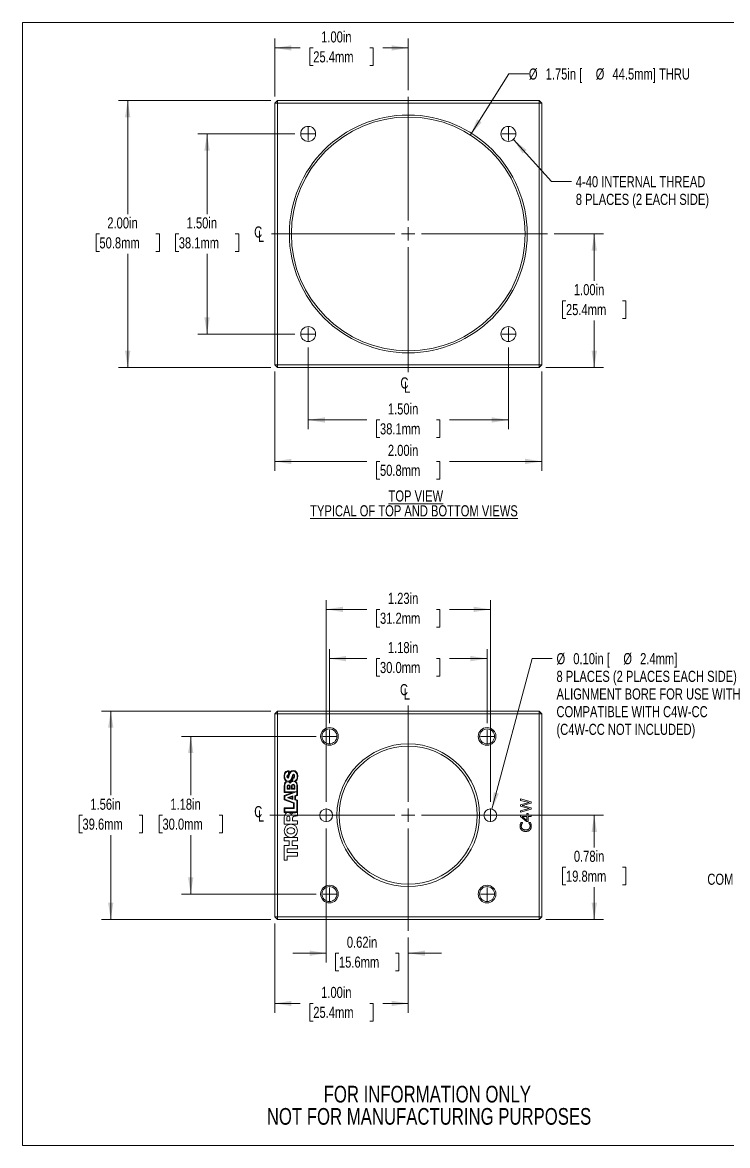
# Model space of a CAD drawing. Header units: inches. Extents: x 0.1 to 10.9, y 0 to 8.5.
# Drawn here: x 0.06 to 5.35, y 0.04 to 8.45 of the extents above; entities that cross this region are included whole.
import ezdxf

# ---------------------------------------------------------------- set-up
doc = ezdxf.new("R2010")
doc.units = ezdxf.units.IN
doc.header["$MEASUREMENT"] = 0
doc.styles.add('SLDTEXTSTYLE0', font='TXT', dxfattribs={"width": 0.75})
doc.dimstyles.new('SLDDIMSTYLE0', dxfattribs={"dimtxt": 0.083333, "dimasz": 0.125, "dimexe": 0, "dimexo": 0.0625, "dimgap": 0.020833, "dimtad": 0, "dimtih": 1, "dimtoh": 1, "dimrnd": 1e-09, "dimzin": 12, "dimdsep": 46, "dimtxsty": 'SLDTEXTSTYLE0', "dimsah": 1, "dimcen": 0.09, "dimadec": 0, "dimazin": 3, "dimtfac": 1, "dimtofl": 0, "dimtmove": 0, "dimatfit": 3, "dimfxl": 1, "dimfrac": 2, "dimtolj": 1, "dimtzin": 12, "dimarcsym": 0})
doc.dimstyles.new('SLDDIMSTYLE1', dxfattribs={"dimtxt": 0.083333, "dimasz": 0.125, "dimexe": 0, "dimexo": 0.0625, "dimgap": 0.020833, "dimtad": 0, "dimtih": 1, "dimtoh": 1, "dimrnd": 1e-09, "dimzin": 4, "dimdsep": 46, "dimtxsty": 'SLDTEXTSTYLE0', "dimsah": 1, "dimcen": 0.09, "dimadec": 0, "dimazin": 1, "dimtfac": 1, "dimtofl": 0, "dimtmove": 0, "dimatfit": 3, "dimfxl": 1, "dimfrac": 2, "dimtolj": 1, "dimtzin": 12, "dimarcsym": 0})
doc.dimstyles.new('SLDDIMSTYLE2', dxfattribs={"dimtxt": 0.083333, "dimasz": 0.125, "dimexe": 0, "dimexo": 0.0625, "dimgap": 0.020833, "dimtad": 0, "dimtih": 1, "dimtoh": 1, "dimrnd": 1e-09, "dimdsep": 46, "dimtxsty": 'SLDTEXTSTYLE0', "dimsah": 1, "dimcen": 0.09, "dimadec": 0, "dimazin": 2, "dimtfac": 1, "dimtmove": 0, "dimatfit": 0, "dimfxl": 1, "dimfrac": 2, "dimtolj": 1, "dimtzin": 12, "dimarcsym": 0})
doc.dimstyles.new('SLDDIMSTYLE3', dxfattribs={"dimtxt": 0.083333, "dimasz": 0.125, "dimexe": 0, "dimexo": 0.0625, "dimgap": 0.020833, "dimtad": 0, "dimtih": 1, "dimtoh": 1, "dimrnd": 1e-09, "dimdsep": 46, "dimtxsty": 'SLDTEXTSTYLE0', "dimsah": 1, "dimcen": 0.09, "dimadec": 0, "dimazin": 2, "dimtfac": 1, "dimtofl": 0, "dimtmove": 0, "dimatfit": 3, "dimfxl": 1, "dimfrac": 2, "dimtolj": 1, "dimtzin": 12, "dimarcsym": 0})
doc.dimstyles.new('SLDDIMSTYLE4', dxfattribs={"dimtxt": 0.083333, "dimasz": 0.125, "dimexe": 0, "dimexo": 0.0625, "dimgap": 0.020833, "dimtad": 0, "dimtih": 1, "dimtoh": 1, "dimrnd": 1e-09, "dimzin": 12, "dimdsep": 46, "dimtxsty": 'SLDTEXTSTYLE0', "dimsah": 1, "dimcen": 0, "dimadec": 0, "dimazin": 3, "dimtfac": 1, "dimtofl": 0, "dimtmove": 0, "dimatfit": 3, "dimfxl": 1, "dimfrac": 2, "dimtolj": 1, "dimtzin": 12, "dimarcsym": 0})
doc.dimstyles.new('SLDDIMSTYLE5', dxfattribs={"dimtxt": 0.083333, "dimasz": 0.125, "dimexe": 0, "dimexo": 0.0625, "dimgap": 0.020833, "dimtad": 0, "dimtih": 1, "dimtoh": 1, "dimrnd": 1e-09, "dimzin": 12, "dimdsep": 46, "dimtxsty": 'SLDTEXTSTYLE0', "dimsah": 1, "dimcen": 0, "dimadec": 0, "dimazin": 3, "dimtfac": 1, "dimtofl": 0, "dimtmove": 0, "dimatfit": 3, "dimfxl": 1, "dimfrac": 2, "dimtolj": 1, "dimtzin": 12, "dimarcsym": 0})

# ---------------------------------------------------------------- blocks, each defined once
blk = doc.blocks.new('SW_NOTE_0')
at = {"color": 0, "linetype": 'Continuous', "lineweight": 0, "attachment_point": 2, "style": 'SLDTEXTSTYLE0'}
for s, insert, char_height in [('\\LTOP VIEW', (0.3125, 0.1074), 0.08333), ('\\LTYPICAL OF TOP AND BOTTOM VIEWS', (0.2985, -0.0037), 0.083333)]:
    blk.add_mtext(s, dxfattribs=dict(at, insert=insert, char_height=char_height))
blk = doc.blocks.new('SW_SYMBOL_MOD_CL')
at = {"color": 0, "linetype": 'Continuous', "lineweight": 0, "char_height": 30.8, "attachment_point": 5, "style": 'SLDTEXTSTYLE0'}
for s, insert in [('C', (15.7, 23.6)), ('L', (23.6, 11.8))]:
    blk.add_mtext(s, dxfattribs=dict(at, insert=insert))
blk = doc.blocks.new('SW_NOTE_0_3')
at = {"color": 0, "linetype": 'Continuous', "lineweight": 0, "char_height": 0.125, "attachment_point": 2, "style": 'SLDTEXTSTYLE0'}
for s, insert in [('FOR INFORMATION ONLY', (0.9863, 0.1611)), ('NOT FOR MANUFACTURING PURPOSES', (0.9991, -0.0055))]:
    blk.add_mtext(s, dxfattribs=dict(at, insert=insert))
blk = doc.blocks.new('_D')
at = {"color": 7, "linetype": 'Continuous', "lineweight": 0}
for p, q in [((2.2626, 3.101), (1.2532, 3.101)), ((1.3232, 3.101), (1.3232, 2.6597)), ((1.1114, 2.5104), (1.086, 2.5104)), ((1.086, 2.5104), (1.086, 2.378)), ((1.5351, 2.5104), (1.5605, 2.5104)), ((1.5605, 2.5104), (1.5605, 2.378)), ((1.086, 2.378), (1.1114, 2.378)), ((1.3232, 1.9199), (1.3232, 2.3611)), ((1.5605, 2.378), (1.5351, 2.378)), ((2.2626, 1.9199), (1.2532, 1.9199))]:
    blk.add_line(p, q, dxfattribs=at)
at = {"color": 7, "linetype": 'Continuous', "lineweight": 18}
for points in [[(1.3232, 3.101), (1.3032, 2.976), (1.3432, 2.976)], [(1.3232, 1.9199), (1.3432, 2.0449), (1.3032, 2.0449)]]:
    blk.add_solid(points, dxfattribs=at)
at = {"color": 7, "linetype": 'Continuous', "lineweight": 18, "char_height": 0.08333, "attachment_point": 1, "style": 'SLDTEXTSTYLE0'}
for s, insert in [('1.18in', (1.1705, 2.6347)), ('30.0mm', (1.1114, 2.4854))]:
    blk.add_mtext(s, dxfattribs=dict(at, insert=insert))
blk = doc.blocks.new('_D_1')
at = {"color": 7, "linetype": 'Continuous', "lineweight": 0}
for p, q in [((1.9232, 3.2904), (0.6537, 3.2904)), ((0.7237, 3.2904), (0.7237, 2.6597)), ((0.5118, 2.5104), (0.4864, 2.5104)), ((0.4864, 2.5104), (0.4864, 2.378)), ((0.9355, 2.5104), (0.9609, 2.5104)), ((0.9609, 2.5104), (0.9609, 2.378)), ((0.4864, 2.378), (0.5118, 2.378)), ((0.7237, 1.7304), (0.7237, 2.3611)), ((0.9609, 2.378), (0.9355, 2.378)), ((1.9232, 1.7304), (0.6537, 1.7304))]:
    blk.add_line(p, q, dxfattribs=at)
at = {"color": 7, "linetype": 'Continuous', "lineweight": 18}
for points in [[(0.7237, 3.2904), (0.7037, 3.1654), (0.7437, 3.1654)], [(0.7237, 1.7304), (0.7437, 1.8554), (0.7037, 1.8554)]]:
    blk.add_solid(points, dxfattribs=at)
at = {"color": 7, "linetype": 'Continuous', "lineweight": 18, "char_height": 0.08333, "attachment_point": 1, "style": 'SLDTEXTSTYLE0'}
for s, insert in [('1.56in', (0.571, 2.6347)), ('39.6mm', (0.5118, 2.4854))]:
    blk.add_mtext(s, dxfattribs=dict(at, insert=insert))
blk = doc.blocks.new('_D_2')
at = {"color": 7, "linetype": 'Continuous', "lineweight": 0}
for p, q in [((1.9532, 1.7004), (1.9532, 1.0305)), ((2.9532, 1.5955), (2.9532, 1.0305)), ((1.9532, 1.1005), (2.143, 1.1005)), ((2.2413, 1.1005), (2.2159, 1.1005)), ((2.2159, 1.1005), (2.2159, 0.9681)), ((2.665, 1.1005), (2.6904, 1.1005)), ((2.6904, 1.1005), (2.6904, 0.9681)), ((2.9532, 1.1005), (2.7634, 1.1005)), ((2.2159, 0.9681), (2.2413, 0.9681)), ((2.6904, 0.9681), (2.665, 0.9681))]:
    blk.add_line(p, q, dxfattribs=at)
at = {"color": 7, "linetype": 'Continuous', "lineweight": 18}
for points in [[(1.9532, 1.1005), (2.0782, 1.0805), (2.0782, 1.1205)], [(2.9532, 1.1005), (2.8282, 1.1205), (2.8282, 1.0805)]]:
    blk.add_solid(points, dxfattribs=at)
at = {"color": 7, "linetype": 'Continuous', "lineweight": 18, "char_height": 0.08333, "attachment_point": 1, "style": 'SLDTEXTSTYLE0'}
for s, insert in [('1.00in', (2.3005, 1.2248)), ('25.4mm', (2.2413, 1.0755))]:
    blk.add_mtext(s, dxfattribs=dict(at, insert=insert))
blk = doc.blocks.new('_D_3')
at = {"color": 7, "linetype": 'Continuous', "lineweight": 0}
for p, q in [((2.3382, 2.4104), (2.3382, 1.4066)), ((2.9532, 1.5955), (2.9532, 1.4066)), ((2.3382, 1.4766), (2.0882, 1.4766)), ((2.4338, 1.4766), (2.4084, 1.4766)), ((2.4084, 1.4766), (2.4084, 1.3442)), ((2.8575, 1.4766), (2.8829, 1.4766)), ((2.8829, 1.4766), (2.8829, 1.3442)), ((2.9532, 1.4766), (3.2032, 1.4766)), ((2.4084, 1.3442), (2.4338, 1.3442)), ((2.8829, 1.3442), (2.8575, 1.3442))]:
    blk.add_line(p, q, dxfattribs=at)
at = {"color": 7, "linetype": 'Continuous', "lineweight": 18}
for points in [[(2.3382, 1.4766), (2.2132, 1.4966), (2.2132, 1.4566)], [(2.9532, 1.4766), (3.0782, 1.4566), (3.0782, 1.4966)]]:
    blk.add_solid(points, dxfattribs=at)
at = {"color": 7, "linetype": 'Continuous', "lineweight": 18, "char_height": 0.08333, "attachment_point": 1, "style": 'SLDTEXTSTYLE0'}
for s, insert in [('0.62in', (2.493, 1.6009)), ('15.6mm', (2.4338, 1.4516))]:
    blk.add_mtext(s, dxfattribs=dict(at, insert=insert))
blk = doc.blocks.new('_D_4')
at = {"color": 7, "linetype": 'Continuous', "lineweight": 0}
for p, q in [((2.3626, 3.201), (2.3626, 3.7541)), ((3.5437, 3.201), (3.5437, 3.7541)), ((2.3626, 3.6841), (2.643, 3.6841)), ((2.7413, 3.6841), (2.7159, 3.6841)), ((2.7159, 3.6841), (2.7159, 3.5517)), ((3.165, 3.6841), (3.1904, 3.6841)), ((3.1904, 3.6841), (3.1904, 3.5517)), ((3.5437, 3.6841), (3.2634, 3.6841)), ((2.7159, 3.5517), (2.7413, 3.5517)), ((3.1904, 3.5517), (3.165, 3.5517))]:
    blk.add_line(p, q, dxfattribs=at)
at = {"color": 7, "linetype": 'Continuous', "lineweight": 18}
for points in [[(2.3626, 3.6841), (2.4876, 3.6641), (2.4876, 3.7041)], [(3.5437, 3.6841), (3.4187, 3.7041), (3.4187, 3.6641)]]:
    blk.add_solid(points, dxfattribs=at)
at = {"color": 7, "linetype": 'Continuous', "lineweight": 18, "char_height": 0.08333, "attachment_point": 1, "style": 'SLDTEXTSTYLE0'}
for s, insert in [('1.18in', (2.8005, 3.8084)), ('30.0mm', (2.7413, 3.6591))]:
    blk.add_mtext(s, dxfattribs=dict(at, insert=insert))
blk = doc.blocks.new('_D_5')
at = {"color": 7, "linetype": 'Continuous', "lineweight": 0}
for p, q in [((2.3382, 2.6104), (2.3382, 4.123)), ((2.3382, 4.053), (2.643, 4.053)), ((2.7413, 4.053), (2.7159, 4.053)), ((2.7159, 4.053), (2.7159, 3.9206)), ((3.165, 4.053), (3.1904, 4.053)), ((3.1904, 4.053), (3.1904, 3.9206)), ((3.5682, 4.053), (3.2634, 4.053)), ((3.5682, 2.6104), (3.5682, 4.123)), ((2.7159, 3.9206), (2.7413, 3.9206)), ((3.1904, 3.9206), (3.165, 3.9206))]:
    blk.add_line(p, q, dxfattribs=at)
at = {"color": 7, "linetype": 'Continuous', "lineweight": 18}
for points in [[(2.3382, 4.053), (2.4632, 4.033), (2.4632, 4.073)], [(3.5682, 4.053), (3.4432, 4.073), (3.4432, 4.033)]]:
    blk.add_solid(points, dxfattribs=at)
at = {"color": 7, "linetype": 'Continuous', "lineweight": 18, "char_height": 0.08333, "attachment_point": 1, "style": 'SLDTEXTSTYLE0'}
for s, insert in [('1.23in', (2.8005, 4.1773)), ('31.2mm', (2.7413, 4.028))]:
    blk.add_mtext(s, dxfattribs=dict(at, insert=insert))
blk = doc.blocks.new('_D_6')
at = {"color": 7, "linetype": 'Continuous', "lineweight": 0}
for p, q in [((3.6682, 2.5104), (4.4169, 2.5104)), ((4.3469, 2.5104), (4.3469, 2.2697)), ((4.135, 2.1204), (4.1096, 2.1204)), ((4.1096, 2.1204), (4.1096, 1.988)), ((4.5587, 2.1204), (4.5841, 2.1204)), ((4.5841, 2.1204), (4.5841, 1.988)), ((4.1096, 1.988), (4.135, 1.988)), ((4.3469, 1.7304), (4.3469, 1.9711)), ((4.5841, 1.988), (4.5587, 1.988)), ((3.9832, 1.7304), (4.4169, 1.7304))]:
    blk.add_line(p, q, dxfattribs=at)
at = {"color": 7, "linetype": 'Continuous', "lineweight": 18}
for points in [[(4.3469, 2.5104), (4.3269, 2.3854), (4.3669, 2.3854)], [(4.3469, 1.7304), (4.3669, 1.8554), (4.3269, 1.8554)]]:
    blk.add_solid(points, dxfattribs=at)
at = {"color": 7, "linetype": 'Continuous', "lineweight": 18, "char_height": 0.08333, "attachment_point": 1, "style": 'SLDTEXTSTYLE0'}
for s, insert in [('0.78in', (4.1942, 2.2447)), ('19.8mm', (4.135, 2.0954))]:
    blk.add_mtext(s, dxfattribs=dict(at, insert=insert))
blk = doc.blocks.new('_D_7')
at = {"color": 7, "linetype": 'Continuous', "lineweight": 0}
for p, q in [((3.5806, 2.5568), (3.8826, 3.6841)), ((3.8826, 3.6841), (4.0326, 3.6841))]:
    blk.add_line(p, q, dxfattribs=at)
at = {"color": 7, "linetype": 'Continuous', "lineweight": 18}
blk.add_solid([(3.5806, 2.5568), (3.6322, 2.6723), (3.5936, 2.6827)], dxfattribs=at)
at = {"color": 7, "linetype": 'Continuous', "lineweight": 18, "attachment_point": 1, "style": 'SLDTEXTSTYLE0'}
for s, insert, char_height in [('%%c', (4.0639, 3.7253), 0.08333), ('0.10in [', (4.1897, 3.7253), 0.08333), ('%%c', (4.5648, 3.7253), 0.08333), ('2.4mm]', (4.6906, 3.7253), 0.08333), ('8 PLACES (2 PLACES EACH SIDE)', (4.0639, 3.5929), 0.083333), ('ALIGNMENT BORE FOR USE WITH', (4.0639, 3.4605), 0.083333), ('%%c', (5.7948, 3.4605), 0.08333), ('3/32 DOWEL PIN', (5.9205, 3.4605), 0.083333), ('COMPATIBLE WITH C4W-CC', (4.0639, 3.3281), 0.083333), ('(C4W-CC NOT INCLUDED)', (4.0639, 3.1957), 0.083333)]:
    blk.add_mtext(s, dxfattribs=dict(at, insert=insert, char_height=char_height))
blk = doc.blocks.new('SW_CENTERMARKSYMBOL_0')
at = {"color": 0, "linetype": 'Continuous', "lineweight": 18}
for q in [(-0.05, 0), (0, 0.05), (0, -0.05), (0.05, 0)]:
    blk.add_line((0, 0), q, dxfattribs=at)
blk = doc.blocks.new('SW_CENTERMARKSYMBOL_1')
at = {"color": 0, "linetype": 'Continuous', "lineweight": 18}
for q in [(-0.05, 0), (0, 0.05), (0, -0.05), (0.05, 0)]:
    blk.add_line((0, 0), q, dxfattribs=at)
blk = doc.blocks.new('SW_CENTERMARKSYMBOL_2')
at = {"color": 0, "linetype": 'Continuous', "lineweight": 18}
for q in [(-0.05, 0), (0, 0.05), (0, -0.05), (0.05, 0)]:
    blk.add_line((0, 0), q, dxfattribs=at)
blk = doc.blocks.new('SW_CENTERMARKSYMBOL_3')
at = {"color": 0, "linetype": 'Continuous', "lineweight": 18}
for q in [(-0.05, 0), (0, 0.05), (0, -0.05), (0.05, 0)]:
    blk.add_line((0, 0), q, dxfattribs=at)
blk = doc.blocks.new('SW_CENTERMARKSYMBOL_4')
at = {"color": 0, "linetype": 'Continuous', "lineweight": 18}
for q in [(-0.05, 0), (0, 0.05), (0, -0.05), (0.05, 0)]:
    blk.add_line((0, 0), q, dxfattribs=at)
blk = doc.blocks.new('SW_CENTERMARKSYMBOL_5')
at = {"color": 0, "linetype": 'Continuous', "lineweight": 18}
for q in [(-0.05, 0), (0, 0.05), (0, -0.05), (0.05, 0)]:
    blk.add_line((0, 0), q, dxfattribs=at)
blk = doc.blocks.new('SW_CENTERMARKSYMBOL_6')
at = {"color": 0, "linetype": 'Continuous', "lineweight": 18}
for p, q in [((0, 0.1), (0, 0.8233)), ((-0.1, 0), (-1.0361, 0)), ((0, 0), (-0.05, 0)), ((0, 0), (0, 0.05)), ((0, 0), (0, -0.05)), ((0, 0), (0.05, 0)), ((0.1, 0), (1.0398, 0)), ((0, -0.1), (0, -0.865))]:
    blk.add_line(p, q, dxfattribs=at)
blk = doc.blocks.new('_D_8')
at = {"color": 7, "linetype": 'Continuous', "lineweight": 0}
for p, q in [((1.9532, 5.8359), (1.9532, 5.0916)), ((3.9532, 5.8359), (3.9532, 5.0916)), ((1.9532, 5.1616), (2.643, 5.1616)), ((2.7413, 5.1616), (2.7159, 5.1616)), ((2.7159, 5.1616), (2.7159, 5.0292)), ((3.165, 5.1616), (3.1904, 5.1616)), ((3.1904, 5.1616), (3.1904, 5.0292)), ((3.9532, 5.1616), (3.2634, 5.1616)), ((2.7159, 5.0292), (2.7413, 5.0292)), ((3.1904, 5.0292), (3.165, 5.0292))]:
    blk.add_line(p, q, dxfattribs=at)
at = {"color": 7, "linetype": 'Continuous', "lineweight": 18}
for points in [[(1.9532, 5.1616), (2.0782, 5.1416), (2.0782, 5.1816)], [(3.9532, 5.1616), (3.8282, 5.1816), (3.8282, 5.1416)]]:
    blk.add_solid(points, dxfattribs=at)
at = {"color": 7, "linetype": 'Continuous', "lineweight": 18, "char_height": 0.08333, "attachment_point": 1, "style": 'SLDTEXTSTYLE0'}
for s, insert in [('2.00in', (2.8005, 5.2859)), ('50.8mm', (2.7413, 5.1366))]:
    blk.add_mtext(s, dxfattribs=dict(at, insert=insert))
blk = doc.blocks.new('_D_9')
at = {"color": 7, "linetype": 'Continuous', "lineweight": 0}
for p, q in [((2.2032, 6.0159), (2.2032, 5.4022)), ((3.7032, 6.0159), (3.7032, 5.4022)), ((2.2032, 5.4722), (2.643, 5.4722)), ((2.7413, 5.4722), (2.7159, 5.4722)), ((2.7159, 5.4722), (2.7159, 5.3398)), ((3.165, 5.4722), (3.1904, 5.4722)), ((3.1904, 5.4722), (3.1904, 5.3398)), ((3.7032, 5.4722), (3.2634, 5.4722)), ((2.7159, 5.3398), (2.7413, 5.3398)), ((3.1904, 5.3398), (3.165, 5.3398))]:
    blk.add_line(p, q, dxfattribs=at)
at = {"color": 7, "linetype": 'Continuous', "lineweight": 18}
for points in [[(2.2032, 5.4722), (2.3282, 5.4522), (2.3282, 5.4922)], [(3.7032, 5.4722), (3.5782, 5.4922), (3.5782, 5.4522)]]:
    blk.add_solid(points, dxfattribs=at)
at = {"color": 7, "linetype": 'Continuous', "lineweight": 18, "char_height": 0.08333, "attachment_point": 1, "style": 'SLDTEXTSTYLE0'}
for s, insert in [('1.50in', (2.8005, 5.5965)), ('38.1mm', (2.7413, 5.4472))]:
    blk.add_mtext(s, dxfattribs=dict(at, insert=insert))
blk = doc.blocks.new('_D_10')
at = {"color": 7, "linetype": 'Continuous', "lineweight": 0}
for p, q in [((1.9232, 7.8659), (0.7808, 7.8659)), ((0.8508, 7.8659), (0.8508, 7.0152)), ((0.6389, 6.8659), (0.6136, 6.8659)), ((0.6136, 6.8659), (0.6136, 6.7335)), ((1.0627, 6.8659), (1.088, 6.8659)), ((1.088, 6.8659), (1.088, 6.7335)), ((0.6136, 6.7335), (0.6389, 6.7335)), ((1.088, 6.7335), (1.0627, 6.7335)), ((0.8508, 5.8659), (0.8508, 6.7166)), ((1.9232, 5.8659), (0.7808, 5.8659))]:
    blk.add_line(p, q, dxfattribs=at)
at = {"color": 7, "linetype": 'Continuous', "lineweight": 18}
for points in [[(0.8508, 7.8659), (0.8308, 7.7409), (0.8708, 7.7409)], [(0.8508, 5.8659), (0.8708, 5.9909), (0.8308, 5.9909)]]:
    blk.add_solid(points, dxfattribs=at)
at = {"color": 7, "linetype": 'Continuous', "lineweight": 18, "char_height": 0.08333, "attachment_point": 1, "style": 'SLDTEXTSTYLE0'}
for s, insert in [('2.00in', (0.6981, 6.9902)), ('50.8mm', (0.6389, 6.8409))]:
    blk.add_mtext(s, dxfattribs=dict(at, insert=insert))
blk = doc.blocks.new('_D_11')
at = {"color": 7, "linetype": 'Continuous', "lineweight": 0}
for p, q in [((2.1032, 7.6159), (1.3752, 7.6159)), ((1.4452, 7.6159), (1.4452, 7.0152)), ((1.2333, 6.8659), (1.2079, 6.8659)), ((1.2079, 6.8659), (1.2079, 6.7335)), ((1.657, 6.8659), (1.6824, 6.8659)), ((1.6824, 6.8659), (1.6824, 6.7335)), ((1.2079, 6.7335), (1.2333, 6.7335)), ((1.6824, 6.7335), (1.657, 6.7335)), ((1.4452, 6.1159), (1.4452, 6.7166)), ((2.1032, 6.1159), (1.3752, 6.1159))]:
    blk.add_line(p, q, dxfattribs=at)
at = {"color": 7, "linetype": 'Continuous', "lineweight": 18}
for points in [[(1.4452, 7.6159), (1.4252, 7.4909), (1.4652, 7.4909)], [(1.4452, 6.1159), (1.4652, 6.2409), (1.4252, 6.2409)]]:
    blk.add_solid(points, dxfattribs=at)
at = {"color": 7, "linetype": 'Continuous', "lineweight": 18, "char_height": 0.08333, "attachment_point": 1, "style": 'SLDTEXTSTYLE0'}
for s, insert in [('1.50in', (1.2925, 6.9902)), ('38.1mm', (1.2333, 6.8409))]:
    blk.add_mtext(s, dxfattribs=dict(at, insert=insert))
blk = doc.blocks.new('_D_12')
at = {"color": 7, "linetype": 'Continuous', "lineweight": 0}
for p, q in [((1.9532, 7.8959), (1.9532, 8.3296)), ((1.9532, 8.2596), (2.143, 8.2596)), ((2.2413, 8.2596), (2.2159, 8.2596)), ((2.2159, 8.2596), (2.2159, 8.1272)), ((2.665, 8.2596), (2.6904, 8.2596)), ((2.6904, 8.2596), (2.6904, 8.1272)), ((2.9532, 8.2596), (2.7634, 8.2596)), ((2.9532, 7.9428), (2.9532, 8.3296)), ((2.2159, 8.1272), (2.2413, 8.1272)), ((2.6904, 8.1272), (2.665, 8.1272))]:
    blk.add_line(p, q, dxfattribs=at)
at = {"color": 7, "linetype": 'Continuous', "lineweight": 18}
for points in [[(1.9532, 8.2596), (2.0782, 8.2396), (2.0782, 8.2796)], [(2.9532, 8.2596), (2.8282, 8.2796), (2.8282, 8.2396)]]:
    blk.add_solid(points, dxfattribs=at)
at = {"color": 7, "linetype": 'Continuous', "lineweight": 18, "char_height": 0.08333, "attachment_point": 1, "style": 'SLDTEXTSTYLE0'}
for s, insert in [('1.00in', (2.3005, 8.3839)), ('25.4mm', (2.2413, 8.2346))]:
    blk.add_mtext(s, dxfattribs=dict(at, insert=insert))
blk = doc.blocks.new('_D_13')
at = {"color": 7, "linetype": 'Continuous', "lineweight": 0}
for p, q in [((4.0471, 6.8659), (4.4169, 6.8659)), ((4.3469, 6.8659), (4.3469, 6.5152)), ((4.135, 6.3659), (4.1096, 6.3659)), ((4.1096, 6.3659), (4.1096, 6.2335)), ((4.5587, 6.3659), (4.5841, 6.3659)), ((4.5841, 6.3659), (4.5841, 6.2335)), ((4.1096, 6.2335), (4.135, 6.2335)), ((4.5841, 6.2335), (4.5587, 6.2335)), ((4.3469, 5.8659), (4.3469, 6.2166)), ((3.9832, 5.8659), (4.4169, 5.8659))]:
    blk.add_line(p, q, dxfattribs=at)
at = {"color": 7, "linetype": 'Continuous', "lineweight": 18}
for points in [[(4.3469, 6.8659), (4.3269, 6.7409), (4.3669, 6.7409)], [(4.3469, 5.8659), (4.3669, 5.9909), (4.3269, 5.9909)]]:
    blk.add_solid(points, dxfattribs=at)
at = {"color": 7, "linetype": 'Continuous', "lineweight": 18, "char_height": 0.08333, "attachment_point": 1, "style": 'SLDTEXTSTYLE0'}
for s, insert in [('1.00in', (4.1942, 6.4902)), ('25.4mm', (4.135, 6.3409))]:
    blk.add_mtext(s, dxfattribs=dict(at, insert=insert))
blk = doc.blocks.new('_D_14')
at = {"color": 7, "linetype": 'Continuous', "lineweight": 0}
for p, q in [((3.4193, 7.6075), (3.7069, 8.065)), ((3.7069, 8.065), (3.8569, 8.065))]:
    blk.add_line(p, q, dxfattribs=at)
at = {"color": 7, "linetype": 'Continuous', "lineweight": 18}
blk.add_solid([(3.4193, 7.6075), (3.5028, 7.7027), (3.4689, 7.724)], dxfattribs=at)
at = {"color": 7, "linetype": 'Continuous', "lineweight": 18, "attachment_point": 1, "style": 'SLDTEXTSTYLE0'}
for s, insert, char_height in [('%%c', (3.8569, 8.1062), 0.08333), ('1.75in [', (3.9827, 8.1062), 0.08333), ('%%c', (4.3578, 8.1062), 0.08333), ('44.5mm] THRU', (4.4836, 8.1062), 0.083333)]:
    blk.add_mtext(s, dxfattribs=dict(at, insert=insert, char_height=char_height))
blk = doc.blocks.new('_D_15')
at = {"color": 7, "linetype": 'Continuous', "lineweight": 0}
for p, q in [((3.7407, 7.5744), (4.0273, 7.2579)), ((4.0273, 7.2579), (4.1773, 7.2579))]:
    blk.add_line(p, q, dxfattribs=at)
at = {"color": 7, "linetype": 'Continuous', "lineweight": 18}
blk.add_solid([(3.7407, 7.5744), (3.8098, 7.4683), (3.8395, 7.4951)], dxfattribs=at)
at = {"color": 7, "linetype": 'Continuous', "lineweight": 18, "char_height": 0.083333, "attachment_point": 1, "style": 'SLDTEXTSTYLE0'}
for s, insert in [('4-40 INTERNAL THREAD', (4.2086, 7.2991)), ('8 PLACES (2 EACH SIDE)', (4.2086, 7.1667))]:
    blk.add_mtext(s, dxfattribs=dict(at, insert=insert))
blk = doc.blocks.new('SW_CENTERMARKSYMBOL_7')
at = {"color": 0, "linetype": 'Continuous', "lineweight": 18}
for p, q in [((0, 0.1), (0, 1.0269)), ((-0.1, 0), (-1.0239, 0)), ((0, 0), (-0.05, 0)), ((0, 0), (0, 0.05)), ((0, 0), (0, -0.05)), ((0, 0), (0.05, 0)), ((0.1, 0), (1.044, 0)), ((0, -0.1), (0, -1.0362))]:
    blk.add_line(p, q, dxfattribs=at)
blk = doc.blocks.new('SW_CENTERMARKSYMBOL_8')
at = {"color": 0, "linetype": 'Continuous', "lineweight": 18}
for q in [(-0.05, 0), (0, 0.05), (0, -0.05), (0.05, 0)]:
    blk.add_line((0, 0), q, dxfattribs=at)
blk = doc.blocks.new('SW_CENTERMARKSYMBOL_9')
at = {"color": 0, "linetype": 'Continuous', "lineweight": 18}
for q in [(-0.05, 0), (0, 0.05), (0, -0.05), (0.05, 0)]:
    blk.add_line((0, 0), q, dxfattribs=at)
blk = doc.blocks.new('SW_CENTERMARKSYMBOL_10')
at = {"color": 0, "linetype": 'Continuous', "lineweight": 18}
for q in [(-0.05, 0), (0, 0.05), (0, -0.05), (0.05, 0)]:
    blk.add_line((0, 0), q, dxfattribs=at)
blk = doc.blocks.new('SW_CENTERMARKSYMBOL_11')
at = {"color": 0, "linetype": 'Continuous', "lineweight": 18}
for q in [(-0.05, 0), (0, 0.05), (0, -0.05), (0.05, 0)]:
    blk.add_line((0, 0), q, dxfattribs=at)
blk = doc.blocks.new('_D_17')
at = {"color": 7, "linetype": 'Continuous', "lineweight": 0}
for p, q in [((7.5394, 2.2963), (7.3894, 2.2963)), ((7.8691, 1.9665), (7.5394, 2.2963))]:
    blk.add_line(p, q, dxfattribs=at)
at = {"color": 7, "linetype": 'Continuous', "lineweight": 18}
blk.add_solid([(7.8691, 1.9665), (7.7948, 2.0691), (7.7665, 2.0408)], dxfattribs=at)
at = {"color": 7, "linetype": 'Continuous', "lineweight": 18, "char_height": 0.083333, "attachment_point": 1, "style": 'SLDTEXTSTYLE0'}
for s, insert in [('4-40 INTERNAL THREAD', (6.1621, 2.3374)), ('16 PLACES (4 PLACES EACH SIDE)', (5.5976, 2.205)), ('COMPATIBLE WITH 30mm CAGE SYSTEMS', (5.1944, 2.0726)), ('COMPATIBLE WITH C4W-CC', (5.8814, 1.9402)), ('(C4W-CC NOT INCLUDED)', (5.9657, 1.8078))]:
    blk.add_mtext(s, dxfattribs=dict(at, insert=insert))

msp = doc.modelspace()

# ---------------------------------------------------------------- linework, layer by layer
at = {"color": 7, "linetype": 'Continuous', "lineweight": 18}
for p, q in [((0.0622, 8.4506), (10.9445, 8.4506)), ((0.0622, 8.4506), (0.0622, 0.0356)), ((1.9732, 7.8659), (1.9532, 7.8459)), ((1.9532, 5.8859), (1.9532, 7.8459)), ((1.9732, 7.8459), (1.9532, 7.8459)), ((1.9732, 7.8459), (1.9732, 7.8659)), ((1.9732, 7.8659), (3.9332, 7.8659)), ((1.9732, 7.8459), (1.9732, 5.8859)), ((3.9332, 7.8459), (1.9732, 7.8459)), ((2.0281, 7.866), (2.0281, 7.8659)), ((2.0504, 7.866), (2.0504, 7.8659)), ((2.0977, 7.8659), (2.0977, 7.866)), ((3.9332, 7.8459), (3.9332, 7.8659)), ((3.9532, 7.8459), (3.9332, 7.8659)), ((3.9332, 5.8859), (3.9332, 7.8459)), ((3.9332, 7.8459), (3.9532, 7.8459)), ((3.9532, 7.8459), (3.9532, 5.8859)), ((1.9532, 5.8859), (1.9732, 5.8859)), ((1.9532, 5.8859), (1.9732, 5.8659)), ((1.9732, 5.8659), (1.9732, 5.8859)), ((1.9732, 5.8859), (3.9332, 5.8859)), ((3.9332, 5.8659), (1.9732, 5.8659)), ((3.9332, 5.8659), (3.9332, 5.8859)), ((3.9532, 5.8859), (3.9332, 5.8859)), ((3.9332, 5.8659), (3.9532, 5.8859)), ((1.9732, 3.2904), (1.9532, 3.2704)), ((1.9732, 3.2704), (1.9732, 3.2904)), ((1.9732, 3.2904), (3.9332, 3.2904)), ((3.9332, 3.2704), (3.9332, 3.2904)), ((3.9532, 3.2704), (3.9332, 3.2904)), ((1.9732, 3.2704), (1.9532, 3.2704)), ((1.9532, 1.7504), (1.9532, 3.2704)), ((1.9732, 3.2704), (1.9732, 1.7504)), ((3.9332, 3.2704), (1.9732, 3.2704)), ((3.9332, 1.7504), (3.9332, 3.2704)), ((3.9532, 3.2704), (3.9332, 3.2704)), ((3.9532, 3.2704), (3.9532, 1.7504)), ((2.0552, 2.8387), (2.0552, 2.8151)), ((2.0602, 2.8162), (2.0601, 2.8437)), ((2.0837, 2.7899), (2.0837, 2.7671)), ((2.0879, 2.764), (2.0879, 2.7865)), ((2.0232, 2.725), (2.0232, 2.6809)), ((2.0281, 2.6856), (2.0281, 2.7278)), ((2.0451, 2.707), (2.0451, 2.728)), ((2.067, 2.707), (2.0451, 2.707)), ((2.0499, 2.7262), (2.0499, 2.7116)), ((2.0499, 2.7116), (2.0625, 2.7116)), ((2.0625, 2.7116), (2.0625, 2.7262)), ((2.067, 2.728), (2.067, 2.707)), ((2.0774, 2.707), (2.0774, 2.7303)), ((2.0774, 2.707), (2.1026, 2.707)), ((2.0821, 2.729), (2.0821, 2.7115)), ((2.0821, 2.7115), (2.0983, 2.7115)), ((2.0983, 2.7115), (2.0983, 2.729)), ((2.1026, 2.7303), (2.1026, 2.707)), ((2.1185, 2.729), (2.1185, 2.6629)), ((2.1232, 2.6595), (2.1232, 2.7342)), ((2.0232, 2.6809), (2.0854, 2.6809)), ((2.0854, 2.6809), (2.0232, 2.6578)), ((2.0232, 2.6578), (2.0232, 2.6269)), ((2.0232, 2.6269), (2.0944, 2.6)), ((2.0281, 2.6537), (2.1122, 2.6856)), ((2.1122, 2.6856), (2.0281, 2.6856)), ((2.0281, 2.6298), (2.0281, 2.6537)), ((2.0979, 2.6035), (2.0281, 2.6298)), ((2.0519, 2.6437), (2.088, 2.6552)), ((2.0519, 2.6401), (2.0519, 2.6437)), ((2.0519, 2.6401), (2.088, 2.6283)), ((2.0832, 2.6485), (2.0614, 2.6417)), ((2.0614, 2.6417), (2.0832, 2.6346)), ((2.0832, 2.6346), (2.0832, 2.6485)), ((2.088, 2.6552), (2.088, 2.6283)), ((2.1185, 2.6629), (2.1031, 2.6562)), ((2.1031, 2.6562), (2.1031, 2.627)), ((2.1031, 2.627), (2.1184, 2.6201)), ((2.1084, 2.6538), (2.1232, 2.6595)), ((2.1084, 2.6295), (2.1084, 2.6538)), ((2.1232, 2.6236), (2.1084, 2.6295)), ((2.1184, 2.6201), (2.1184, 2.5366)), ((2.1232, 2.6236), (2.1232, 2.5071)), ((3.7932, 2.6324), (3.8732, 2.6118)), ((3.7932, 2.622), (3.7932, 2.6324)), ((3.8603, 2.6055), (3.7932, 2.622)), ((3.8732, 2.6118), (3.8732, 2.5999)), ((2.0944, 2.5654), (2.0232, 2.5654)), ((2.0232, 2.5654), (2.0232, 2.5314)), ((2.0232, 2.5314), (2.1185, 2.5313)), ((2.0281, 2.5366), (2.0281, 2.5602)), ((2.0281, 2.5602), (2.0979, 2.5602)), ((2.1184, 2.5366), (2.0281, 2.5366)), ((2.0944, 2.6), (2.0944, 2.5654)), ((2.0979, 2.5602), (2.0979, 2.6035)), ((3.7932, 2.5889), (3.8603, 2.6055)), ((3.7932, 2.5782), (3.7932, 2.5889)), ((3.8597, 2.5617), (3.7932, 2.5782)), ((3.7932, 2.5447), (3.8597, 2.5617)), ((3.8732, 2.5552), (3.7932, 2.5342)), ((3.7932, 2.5342), (3.7932, 2.5447)), ((3.8732, 2.5999), (3.8067, 2.5832)), ((3.8067, 2.5832), (3.8732, 2.5669)), ((3.8732, 2.5669), (3.8732, 2.5552)), ((2.0232, 2.4435), (2.0232, 2.4947)), ((2.1232, 2.4435), (2.0232, 2.4435)), ((2.0439, 2.4905), (2.0439, 2.4697)), ((2.0439, 2.4697), (2.0665, 2.4697)), ((2.0665, 2.4697), (2.0665, 2.4916)), ((2.0764, 2.5141), (2.0767, 2.5141)), ((2.0867, 2.4895), (2.0867, 2.4697)), ((2.0867, 2.4697), (2.1232, 2.4697)), ((2.1232, 2.4697), (2.1232, 2.4435)), ((3.7932, 2.5119), (3.8418, 2.5119)), ((3.7932, 2.5022), (3.7932, 2.5119)), ((3.8385, 2.4633), (3.7932, 2.5022)), ((3.798, 2.4552), (3.8104, 2.4552)), ((3.8418, 2.5018), (3.8061, 2.5018)), ((3.8061, 2.5018), (3.8418, 2.4712)), ((3.8104, 2.4552), (3.8104, 2.4544)), ((3.8509, 2.4633), (3.8385, 2.4633)), ((3.8418, 2.5119), (3.8418, 2.5241)), ((3.8418, 2.5241), (3.8509, 2.5241)), ((3.8418, 2.4712), (3.8418, 2.5018)), ((3.8509, 2.5241), (3.8509, 2.5119)), ((3.8509, 2.5119), (3.8732, 2.5119)), ((3.8509, 2.5018), (3.8509, 2.4633)), ((3.8732, 2.5018), (3.8509, 2.5018)), ((3.8559, 2.4545), (3.8559, 2.4552)), ((3.8559, 2.4552), (3.8681, 2.4552)), ((3.8732, 2.5119), (3.8732, 2.5018)), ((2.0232, 2.3184), (2.0232, 2.3445)), ((2.0232, 2.3445), (2.1232, 2.3445)), ((2.0596, 2.3184), (2.0232, 2.3184)), ((2.0232, 2.2839), (2.0596, 2.2839)), ((2.0232, 2.1745), (2.0232, 2.2839)), ((2.0596, 2.2839), (2.0596, 2.3184)), ((2.082, 2.3184), (2.082, 2.2839)), ((2.1232, 2.3184), (2.082, 2.3184)), ((2.082, 2.2839), (2.1232, 2.2839)), ((2.1232, 2.3445), (2.1232, 2.3184)), ((2.1232, 2.2839), (2.1232, 2.2578)), ((2.0456, 2.2578), (2.0456, 2.2306)), ((2.1232, 2.2578), (2.0456, 2.2578)), ((2.0456, 2.2306), (2.1232, 2.2306)), ((2.0456, 2.2045), (2.0456, 2.1745)), ((2.1232, 2.2045), (2.0456, 2.2045)), ((2.1232, 2.2306), (2.1232, 2.2045)), ((2.0456, 2.1745), (2.0232, 2.1745)), ((1.9732, 1.7504), (1.9532, 1.7504)), ((1.9732, 1.7304), (1.9532, 1.7504)), ((1.9732, 1.7504), (3.9332, 1.7504)), ((1.9732, 1.7304), (1.9732, 1.7504)), ((3.9332, 1.7304), (1.9732, 1.7304)), ((3.9532, 1.7504), (3.9332, 1.7504)), ((3.9332, 1.7304), (3.9332, 1.7504)), ((3.9332, 1.7304), (3.9532, 1.7504)), ((10.9445, 0.0356), (0.0622, 0.0356))]:
    msp.add_line(p, q, dxfattribs=at)
for centre, radius in [((2.9532, 6.8659), 0.891), ((2.9532, 6.8659), 0.876), ((2.2032, 7.6159), 0.056), ((3.7032, 7.6159), 0.056), ((2.2032, 6.1159), 0.056), ((3.7032, 6.1159), 0.056), ((2.3626, 3.101), 0.066), ((2.3626, 3.101), 0.056), ((3.5437, 3.101), 0.066), ((3.5437, 3.101), 0.056), ((2.9532, 2.5104), 0.5348), ((2.9532, 2.5104), 0.5175), ((2.3382, 2.5104), 0.048), ((3.5682, 2.5104), 0.048), ((2.3626, 1.9199), 0.066), ((2.3626, 1.9199), 0.056), ((3.5437, 1.9199), 0.066), ((3.5437, 1.9199), 0.056)]:
    msp.add_circle(centre, radius, dxfattribs=at)
for points in [[(2.0601, 2.8437), (2.0455, 2.8437), (2.0222, 2.8409), (2.0222, 2.8021)], [(2.0222, 2.8021), (2.0222, 2.7795), (2.0332, 2.7683), (2.0412, 2.7639)], [(2.0262, 2.8025), (2.0262, 2.8205), (2.0349, 2.8386), (2.0552, 2.8387)], [(2.0536, 2.7657), (2.0339, 2.7657), (2.0262, 2.7855), (2.0262, 2.8025)], [(2.0552, 2.8151), (2.047, 2.8155), (2.0444, 2.8078), (2.0444, 2.8006)], [(2.0444, 2.8006), (2.0444, 2.7955), (2.0461, 2.7892), (2.0521, 2.7892)], [(2.0523, 2.7943), (2.0511, 2.7943), (2.0503, 2.7998), (2.0504, 2.8024)], [(2.0504, 2.8024), (2.0505, 2.8078), (2.0516, 2.8095), (2.0549, 2.81)], [(2.0521, 2.7892), (2.059, 2.7892), (2.0603, 2.8022), (2.0639, 2.8154)], [(2.0586, 2.8102), (2.0555, 2.7977), (2.0549, 2.7943), (2.0523, 2.7943)], [(2.0795, 2.7921), (2.0759, 2.7792), (2.0701, 2.7657), (2.0536, 2.7657)], [(2.0549, 2.81), (2.0562, 2.8102), (2.057, 2.8102), (2.0586, 2.8102)], [(2.0603, 2.8169), (2.0603, 2.8166), (2.0602, 2.8164), (2.0602, 2.8162)], [(2.0918, 2.8463), (2.0721, 2.8463), (2.0651, 2.8349), (2.0603, 2.8169)], [(2.0604, 2.7631), (2.0709, 2.7631), (2.079, 2.773), (2.0824, 2.7855)], [(2.0639, 2.8154), (2.0676, 2.8284), (2.0736, 2.8416), (2.0899, 2.8416)], [(2.0926, 2.8181), (2.0847, 2.8181), (2.0832, 2.8052), (2.0795, 2.7921)], [(2.0824, 2.7855), (2.0828, 2.7869), (2.0832, 2.7884), (2.0837, 2.7899)], [(2.0839, 2.7905), (2.087, 2.8016), (2.0908, 2.8127), (2.0932, 2.8121)], [(2.0965, 2.7994), (2.0941, 2.7906), (2.0893, 2.7905), (2.0839, 2.7905)], [(2.0879, 2.7865), (2.0984, 2.787), (2.1019, 2.7936), (2.1019, 2.8036)], [(2.0899, 2.8416), (2.1127, 2.8416), (2.1212, 2.8221), (2.1212, 2.8022)], [(2.126, 2.804), (2.126, 2.8283), (2.1112, 2.8463), (2.0918, 2.8463)], [(2.1019, 2.8036), (2.1019, 2.8107), (2.0993, 2.8181), (2.0926, 2.8181)], [(2.0932, 2.8121), (2.0976, 2.811), (2.0988, 2.8078), (2.0965, 2.7994)], [(2.1212, 2.8022), (2.1212, 2.7839), (2.1129, 2.7674), (2.0953, 2.7638)], [(2.1073, 2.7637), (2.1166, 2.7673), (2.126, 2.7798), (2.126, 2.804)], [(2.0412, 2.7639), (2.0332, 2.7596), (2.0232, 2.7572), (2.0232, 2.725)], [(2.0281, 2.7278), (2.0279, 2.7434), (2.0319, 2.7605), (2.0507, 2.7605)], [(2.0451, 2.728), (2.0451, 2.7336), (2.0478, 2.739), (2.0561, 2.739)], [(2.0563, 2.7339), (2.0515, 2.7339), (2.0499, 2.7302), (2.0499, 2.7262)], [(2.0507, 2.7605), (2.0587, 2.7605), (2.0653, 2.7557), (2.0688, 2.7486)], [(2.0561, 2.739), (2.0643, 2.739), (2.067, 2.7326), (2.067, 2.728)], [(2.0625, 2.7262), (2.0625, 2.7295), (2.061, 2.7339), (2.0563, 2.7339)], [(2.0684, 2.7575), (2.0663, 2.7593), (2.0641, 2.7621), (2.0604, 2.7631)], [(2.0837, 2.7671), (2.0768, 2.7671), (2.0709, 2.7612), (2.0684, 2.7575)], [(2.0688, 2.7486), (2.0714, 2.7575), (2.0787, 2.7632), (2.0879, 2.764)], [(2.0774, 2.7303), (2.0774, 2.7366), (2.0806, 2.7426), (2.0901, 2.7426)], [(2.0903, 2.7382), (2.0841, 2.7382), (2.0821, 2.7337), (2.0821, 2.729)], [(2.0901, 2.7426), (2.0995, 2.7426), (2.1026, 2.7355), (2.1026, 2.7303)], [(2.0983, 2.729), (2.0983, 2.7328), (2.0963, 2.7382), (2.0903, 2.7382)], [(2.0953, 2.7638), (2.1125, 2.7614), (2.1185, 2.7467), (2.1185, 2.729)], [(2.1232, 2.7342), (2.1229, 2.7475), (2.1166, 2.7599), (2.1073, 2.7637)], [(2.0232, 2.4947), (2.0232, 2.5124), (2.0311, 2.5298), (2.0513, 2.5298)], [(2.0513, 2.5298), (2.0621, 2.5298), (2.0723, 2.5246), (2.0764, 2.5141)], [(2.0767, 2.5141), (2.0792, 2.5248), (2.0911, 2.5279), (2.1006, 2.5287)], [(2.1006, 2.5287), (2.1037, 2.529), (2.1127, 2.5296), (2.1185, 2.5313)], [(2.0232, 2.3938), (2.0231, 2.4248), (2.0451, 2.4426), (2.0732, 2.4434)], [(2.0547, 2.5037), (2.0473, 2.5037), (2.0439, 2.4978), (2.0439, 2.4905)], [(2.0665, 2.4916), (2.0665, 2.4995), (2.0623, 2.5037), (2.0547, 2.5037)], [(2.0732, 2.4434), (2.1011, 2.4426), (2.1231, 2.4249), (2.1232, 2.394)], [(2.1072, 2.5041), (2.0971, 2.5034), (2.0867, 2.5017), (2.0867, 2.4895)], [(2.1232, 2.5071), (2.1198, 2.5048), (2.11, 2.5044), (2.1072, 2.5041)], [(2.0731, 2.3447), (2.0452, 2.3455), (2.0232, 2.3631), (2.0232, 2.3938)], [(2.0731, 2.4172), (2.0582, 2.4172), (2.0434, 2.4108), (2.0434, 2.3939)], [(2.0434, 2.3939), (2.0434, 2.377), (2.0582, 2.3705), (2.0731, 2.3705)], [(2.1027, 2.3939), (2.1027, 2.4108), (2.0879, 2.4172), (2.0731, 2.4172)], [(2.1232, 2.394), (2.1231, 2.3632), (2.1011, 2.3455), (2.0731, 2.3447)], [(2.0731, 2.3705), (2.0879, 2.3705), (2.1027, 2.377), (2.1027, 2.3939)]]:
    msp.add_open_spline(points, degree=3, dxfattribs=at)
for points, knots in [([(3.7911, 2.4283), (3.7911, 2.4294), (3.7912, 2.4315), (3.7915, 2.4347), (3.792, 2.4379), (3.7926, 2.4411), (3.7936, 2.4444), (3.7948, 2.4479), (3.7962, 2.4515), (3.7974, 2.454), (3.798, 2.4552)], [0, 0, 0, 0, 0.114027, 0.228456, 0.343126, 0.458988, 0.580285, 0.710366, 0.850562, 1, 1, 1, 1]), ([(3.8104, 2.4544), (3.8095, 2.4534), (3.8079, 2.4513), (3.8058, 2.448), (3.804, 2.4448), (3.8026, 2.4415), (3.8016, 2.4382), (3.8008, 2.4348), (3.8003, 2.4313), (3.8003, 2.4289), (3.8002, 2.4277)], [0, 0, 0, 0, 0.1400066, 0.272407, 0.3987163, 0.519092, 0.6368106, 0.7551114, 0.8763473, 1, 1, 1, 1]), ([(3.8661, 2.4278), (3.866, 2.429), (3.866, 2.4315), (3.8655, 2.4351), (3.8647, 2.4387), (3.8636, 2.4421), (3.8622, 2.4454), (3.8604, 2.4485), (3.8583, 2.4516), (3.8567, 2.4535), (3.8559, 2.4545)], [0, 0, 0, 0, 0.1280606, 0.2532721, 0.3761139, 0.4981815, 0.6205534, 0.7442999, 0.8704562, 1, 1, 1, 1]), ([(3.8681, 2.4552), (3.8685, 2.4543), (3.8693, 2.4525), (3.8703, 2.4503), (3.871, 2.4486), (3.8716, 2.4471), (3.8722, 2.4455), (3.8726, 2.4443), (3.8728, 2.4437)], [0, 0, 0, 0, 0.244383, 0.465899, 0.578149, 0.704294, 0.844718, 1, 1, 1, 1]), ([(3.8728, 2.4437), (3.8731, 2.4426), (3.8738, 2.4402), (3.8744, 2.4372), (3.8748, 2.4347), (3.875, 2.4326), (3.8752, 2.4305), (3.8752, 2.429), (3.8752, 2.4283)], [0, 0, 0, 0, 0.2236271, 0.4627842, 0.5884712, 0.7203472, 0.856747, 1, 1, 1, 1]), ([(3.802, 2.4002), (3.8011, 2.401), (3.7994, 2.4028), (3.7973, 2.4057), (3.7954, 2.4089), (3.7938, 2.4124), (3.7926, 2.4161), (3.7918, 2.42), (3.7912, 2.4241), (3.7912, 2.4269), (3.7911, 2.4283)], [0, 0, 0, 0, 0.117336, 0.234806, 0.354182, 0.476148, 0.601369, 0.729888, 0.862108, 1, 1, 1, 1]), ([(3.8002, 2.4277), (3.8003, 2.4267), (3.8003, 2.4248), (3.8007, 2.422), (3.8013, 2.4194), (3.8022, 2.4169), (3.8033, 2.4145), (3.8048, 2.4123), (3.8065, 2.4102), (3.8078, 2.4089), (3.8085, 2.4083)], [0, 0, 0, 0, 0.134732, 0.263254, 0.387324, 0.508364, 0.628116, 0.748821, 0.871891, 1, 1, 1, 1]), ([(3.8332, 2.3894), (3.8316, 2.3894), (3.8284, 2.3895), (3.8238, 2.39), (3.8194, 2.3909), (3.8153, 2.3921), (3.8115, 2.3936), (3.808, 2.3955), (3.8048, 2.3976), (3.8029, 2.3993), (3.802, 2.4002)], [0, 0, 0, 0, 0.143927, 0.281159, 0.412036, 0.537773, 0.658661, 0.775026, 0.88836, 1, 1, 1, 1]), ([(3.8085, 2.4083), (3.8092, 2.4077), (3.8106, 2.4065), (3.8131, 2.405), (3.8159, 2.4036), (3.8189, 2.4025), (3.8221, 2.4016), (3.8256, 2.401), (3.8294, 2.4006), (3.832, 2.4006), (3.8333, 2.4005)], [0, 0, 0, 0, 0.1046441, 0.2134503, 0.3278889, 0.4480289, 0.5750596, 0.7088115, 0.8499697, 1, 1, 1, 1]), ([(3.8649, 2.4003), (3.864, 2.3994), (3.8622, 2.3978), (3.8591, 2.3956), (3.8556, 2.3938), (3.8524, 2.3925), (3.8497, 2.3916), (3.8476, 2.391), (3.8454, 2.3905), (3.8431, 2.3901), (3.8408, 2.3898), (3.8383, 2.3895), (3.8358, 2.3894), (3.8341, 2.3894), (3.8332, 2.3894)], [0, 0, 0, 0, 0.107001, 0.216552, 0.331251, 0.451358, 0.51395, 0.577497, 0.643052, 0.710329, 0.77953, 0.850754, 0.924496, 1, 1, 1, 1]), ([(3.8333, 2.4005), (3.8347, 2.4006), (3.8374, 2.4006), (3.8412, 2.401), (3.8448, 2.4017), (3.848, 2.4027), (3.851, 2.4039), (3.8536, 2.4053), (3.8561, 2.4068), (3.8575, 2.408), (3.8581, 2.4086)], [0, 0, 0, 0, 0.155241, 0.300025, 0.434626, 0.561453, 0.680663, 0.793223, 0.899003, 1, 1, 1, 1]), ([(3.8581, 2.4086), (3.8588, 2.4093), (3.8601, 2.4105), (3.8617, 2.4126), (3.8631, 2.4149), (3.8642, 2.4173), (3.865, 2.4198), (3.8656, 2.4224), (3.866, 2.4251), (3.866, 2.4269), (3.8661, 2.4278)], [0, 0, 0, 0, 0.12624, 0.250845, 0.373815, 0.497772, 0.622155, 0.746853, 0.872457, 1, 1, 1, 1]), ([(3.8752, 2.4283), (3.8752, 2.4268), (3.8751, 2.4241), (3.8746, 2.4201), (3.8739, 2.4162), (3.8728, 2.4126), (3.8714, 2.4091), (3.8696, 2.4059), (3.8675, 2.4029), (3.8658, 2.4012), (3.8649, 2.4003)], [0, 0, 0, 0, 0.138055, 0.270149, 0.397727, 0.521801, 0.64251, 0.761151, 0.880019, 1, 1, 1, 1])]:
    msp.add_open_spline(points, degree=3, knots=knots, dxfattribs=at)

# ---------------------------------------------------------------- block references
at = {"color": 7, "linetype": 'Continuous', "lineweight": 0}
for name, p in [('SW_CENTERMARKSYMBOL_7', (2.9532, 6.8659)), ('SW_CENTERMARKSYMBOL_9', (2.2032, 7.6159)), ('SW_CENTERMARKSYMBOL_8', (3.7032, 7.6159)), ('SW_CENTERMARKSYMBOL_10', (2.2032, 6.1159)), ('SW_CENTERMARKSYMBOL_11', (3.7032, 6.1159)), ('SW_NOTE_0', (2.6974, 4.8368)), ('SW_CENTERMARKSYMBOL_6', (2.9532, 2.5104)), ('SW_CENTERMARKSYMBOL_0', (2.3626, 3.101)), ('SW_CENTERMARKSYMBOL_3', (3.5437, 3.101)), ('SW_CENTERMARKSYMBOL_1', (2.3382, 2.5104)), ('SW_CENTERMARKSYMBOL_4', (3.5682, 2.5104)), ('SW_CENTERMARKSYMBOL_2', (2.3626, 1.9199)), ('SW_CENTERMARKSYMBOL_5', (3.5437, 1.9199)), ('SW_NOTE_0_3', (2.1097, 0.322))]:
    msp.add_blockref(name, p, dxfattribs=at)
at = {"color": 7, "linetype": 'Continuous', "lineweight": 0, "xscale": 0.0027037109, "yscale": 0.0027037109, "zscale": 0.0027037109}
for p in [(1.786, 6.8161), (2.882, 5.6852), (2.8786, 3.387), (1.7865, 2.473)]:
    msp.add_blockref('SW_SYMBOL_MOD_CL', p, dxfattribs=at)

# ---------------------------------------------------------------- dimensions: what is measured, and where the dimension line sits
at = {"color": 7, "linetype": 'Continuous', "lineweight": 18}
for base, p1, p2, dimstyle, picture, middle in [((1.9532, 8.2596), (2.9532, 7.8928), (1.9532, 7.8459), 'SLDDIMSTYLE1', '_D_12', (2.4532, 8.2596)), ((3.7032, 5.4722), (2.2032, 6.0659), (3.7032, 6.0659), 'SLDDIMSTYLE1', '_D_9', (2.9532, 5.4722)), ((3.9532, 5.1616), (1.9532, 5.8859), (3.9532, 5.8859), 'SLDDIMSTYLE1', '_D_8', (2.9532, 5.1616)), ((3.5682, 4.053), (2.3382, 2.5604), (3.5682, 2.5604), 'SLDDIMSTYLE0', '_D_5', (2.9532, 4.053)), ((3.5437, 3.6841), (2.3626, 3.151), (3.5437, 3.151), 'SLDDIMSTYLE0', '_D_4', (2.9532, 3.6841)), ((2.9531556372, 1.4766023558), (2.3381556372, 2.4604102801), (2.9531556372, 1.6454555882), 'SLDDIMSTYLE2', '_D_3', (2.6456556372, 1.4766023558)), ((2.9532, 1.1005), (1.9532, 1.7504), (2.9532, 1.6455), 'SLDDIMSTYLE1', '_D_2', (2.4532, 1.1005))]:
    dim = msp.add_linear_dim(base=base, p1=p1, p2=p2, dimstyle=dimstyle, dxfattribs=at)
    dim.commit()
    dim.dimension.update_dxf_attribs({"geometry": picture, "text_midpoint": middle, "dimtype": 160})
dim = msp.add_diameter_dim_2p(p1=(2.487, 6.1242), p2=(3.4193, 7.6075), text='%%c1.75in [%%c44.5mm] THRU', dimstyle='SLDDIMSTYLE5', dxfattribs=at)
dim.commit()
dim.dimension.update_dxf_attribs({"geometry": '_D_14', "text_midpoint": (4.5487, 8.065), "dimtype": 163})
for base, p1, p2, dimstyle, picture, middle in [((0.8508, 7.8659), (1.9732, 5.8659), (1.9732, 7.8659), 'SLDDIMSTYLE1', '_D_10', (0.8508, 6.8659)), ((1.4452, 6.1159), (2.1532, 7.6159), (2.1532, 6.1159), 'SLDDIMSTYLE1', '_D_11', (1.4452, 6.8659)), ((4.3469, 6.8659), (3.9332, 5.8659), (3.9971, 6.8659), 'SLDDIMSTYLE1', '_D_13', (4.3469, 6.3659)), ((0.7237, 1.7304), (1.9732, 3.2904), (1.9732, 1.7304), 'SLDDIMSTYLE0', '_D_1', (0.7237, 2.5104)), ((1.3232, 1.9199), (2.3126, 3.101), (2.3126, 1.9199), 'SLDDIMSTYLE0', '_D', (1.3232, 2.5104)), ((4.3469, 2.5104), (3.9332, 1.7304), (3.6182, 2.5104), 'SLDDIMSTYLE3', '_D_6', (4.3469, 2.1204))]:
    dim = msp.add_linear_dim(base=base, p1=p1, p2=p2, angle=90, dimstyle=dimstyle, dxfattribs=at)
    dim.commit()
    dim.dimension.update_dxf_attribs({"geometry": picture, "text_midpoint": middle, "dimtype": 160})
for p1, p2, text, picture, middle in [((3.6656, 7.6574), (3.7407, 7.5744), '4-40 INTERNAL THREAD\\P8 PLACES (2 EACH SIDE)', '_D_15', (4.8403, 7.2579)), ((3.5557, 2.464), (3.5806, 2.5568), '%%c0.10in [%%c2.4mm]\\P8 PLACES (2 PLACES EACH SIDE)\\PALIGNMENT BORE FOR USE WITH %%c3/32 DOWEL PIN\\PCOMPATIBLE WITH C4W-CC\\P(C4W-CC NOT INCLUDED)', '_D_7', (5.4246, 3.6841)), ((7.9624, 1.8732), (7.8691, 1.9665), '4-40 INTERNAL THREAD\\P16 PLACES (4 PLACES EACH SIDE)\\PCOMPATIBLE WITH 30mm CAGE SYSTEMS\\PCOMPATIBLE WITH C4W-CC\\P(C4W-CC NOT INCLUDED)', '_D_17', (6.2762, 2.2963))]:
    dim = msp.add_diameter_dim_2p(p1=p1, p2=p2, text=text, dimstyle='SLDDIMSTYLE4', override={"dimpost": '<>'}, dxfattribs=at)
    dim.commit()
    dim.dimension.update_dxf_attribs({"geometry": picture, "text_midpoint": middle, "dimtype": 163})

doc.saveas('drawing.dxf')
